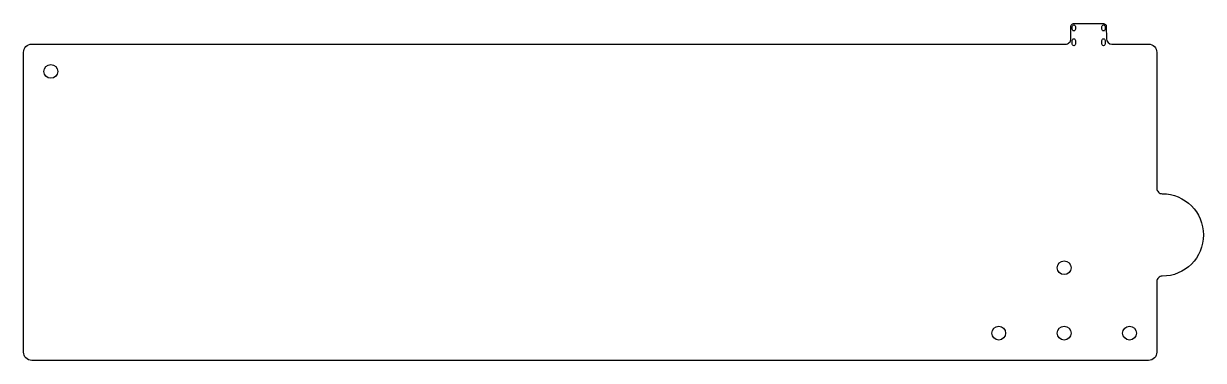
# Model space of a CAD drawing. Header units: millimetres. Extents: x 10 to 354, y 10 to 108.
import ezdxf

# ---------------------------------------------------------------- set-up
doc = ezdxf.new("R2010")
doc.units = ezdxf.units.MM

msp = doc.modelspace()

# ---------------------------------------------------------------- linework, layer by layer
for points in [[(340.5, 100.08), (340.5, 60.49, 0.414214), (342.09, 58.9, -1), (342.09, 34.9, 0.414214), (340.5, 33.31), (340.5, 12.77, -0.414214), (338.12, 10.39), (12.68, 10.39, -0.414214), (10.3, 12.77), (10.3, 100.08, -0.414214), (12.68, 102.46), (313.9, 102.46, 0.414214), (315.48, 104.05), (315.48, 107.64, -0.414214), (316.28, 108.44), (324.99, 108.44, -0.410607), (325.78, 107.65), (325.83, 104.03, 0.410607), (327.41, 102.46), (338.12, 102.46, -0.414214)], [(316.33, 106.34), (316.33, 106.34, -0.414214), (315.88, 106.79), (315.88, 107.59, -0.414214), (316.33, 108.04), (316.33, 108.04, -0.414214), (316.78, 107.59), (316.78, 106.79, -0.414214)], [(324.98, 106.34), (324.98, 106.34, -0.414214), (324.53, 106.79), (324.53, 107.59, -0.414214), (324.98, 108.04), (324.98, 108.04, -0.414214), (325.43, 107.59), (325.43, 106.79, -0.414214)], [(316.33, 102.01), (316.33, 102.01, -0.414214), (315.88, 102.46), (315.88, 103.56, -0.414214), (316.33, 104.01), (316.33, 104.01, -0.414214), (316.78, 103.56), (316.78, 102.46, -0.414214)], [(324.98, 102.01), (324.98, 102.01, -0.414214), (324.53, 102.46), (324.53, 103.56, -0.414214), (324.98, 104.01), (324.98, 104.01, -0.414214), (325.43, 103.56), (325.43, 102.46, -0.414214)]]:
    msp.add_lwpolyline(points, format="xyb", close=True)
for centre in [(18.24, 94.52), (313.51, 37.37), (294.46, 18.32), (313.51, 18.32), (332.56, 18.32)]:
    msp.add_circle(centre, 2)

doc.saveas('drawing.dxf')
